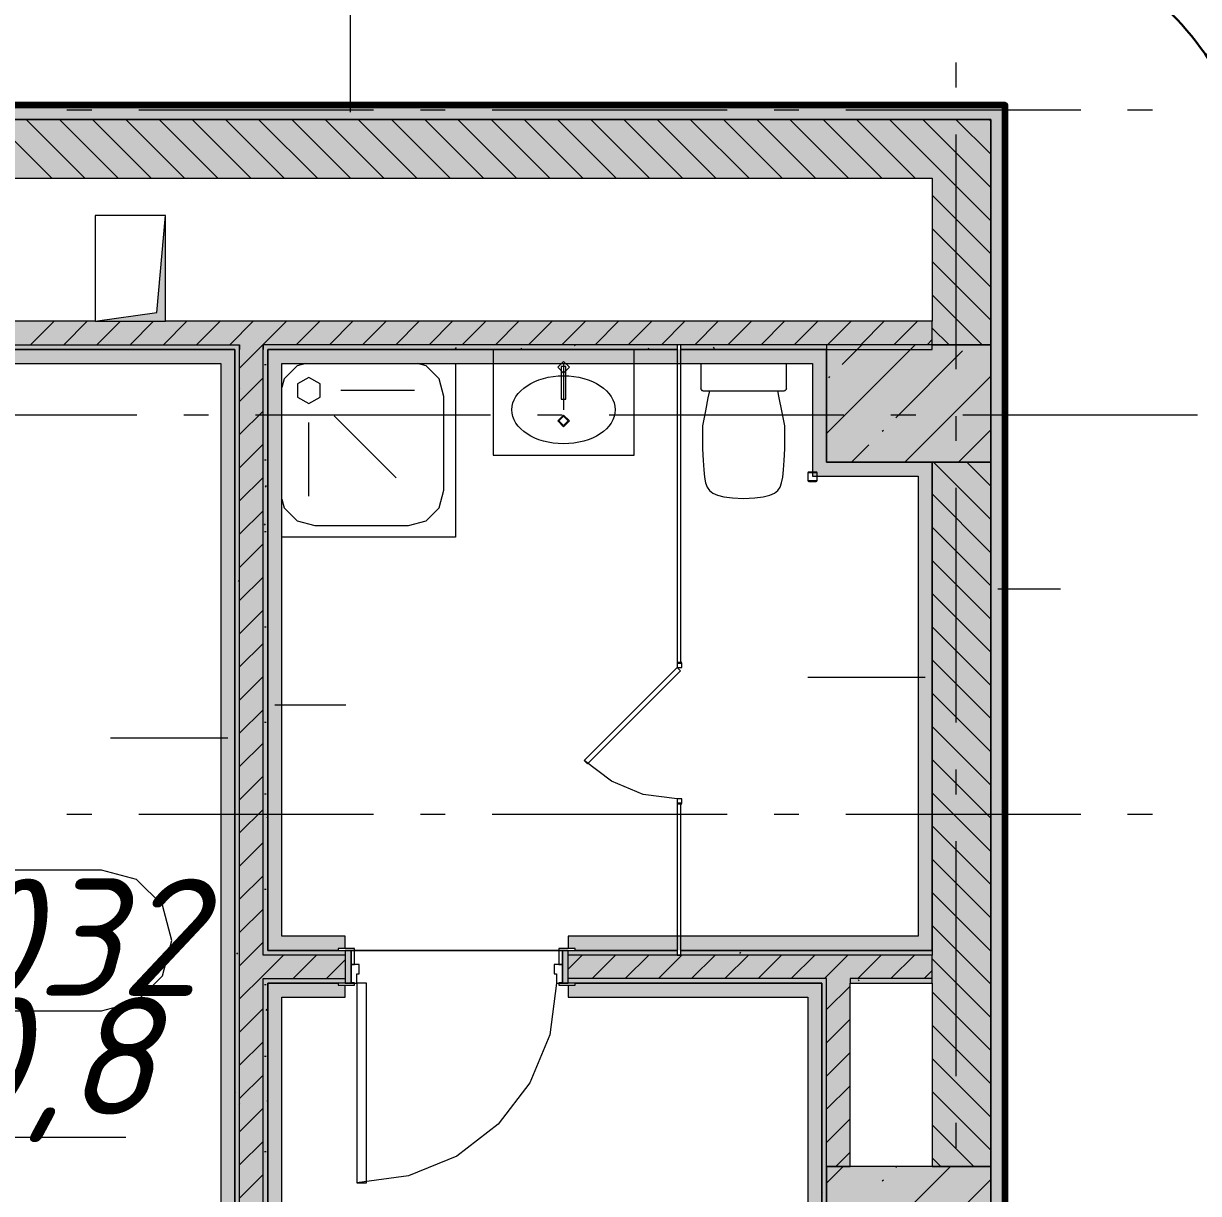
# Model space of a CAD drawing. Header units: millimetres. Extents: x -537608 to 253996, y -217170 to 186033.
# Drawn here: x -280781 to -275777, y 5383 to 10368 of the extents above; entities that cross this region are included whole.
import ezdxf

# ---------------------------------------------------------------- set-up
doc = ezdxf.new("R2010")
doc.units = ezdxf.units.MM
doc.layers.add('16) Лак 1.6м', color=160, linetype='Continuous', lineweight=90)
doc.layers.add('2) окраска коммуникации', color=152, linetype='Continuous', lineweight=30)
doc.layers.add('PDF _Геометрия', color=7, linetype='Continuous')
doc.layers.add('PDF _Текст', color=7, linetype='Continuous')
doc.layers.add('PDF _Сплошная заливка', color=7, linetype='Continuous', true_color=0xffffff)
doc.styles.add('PDF ISOCPEUR Italic', font='isocpeui.ttf')

msp = doc.modelspace()

# ---------------------------------------------------------------- hatches: boundary and pattern name
at = {"layer": '2) окраска коммуникации'}
h = msp.add_hatch(dxfattribs=at)
h.set_pattern_fill('ANSI31', color=5, scale=222)
h.set_pattern_definition([(45, (-305519.1, -20669.7), (-498.404, 498.404), [])])
edge = h.paths.add_edge_path()
edge.add_spline(control_points=[(-290778.1295, 11066.7373), (-290387.3432, 10570.6496), (-289743.0728, 11066.7373), (-288919.2533, 10560.095), (-288105.994, 11182.8428), (-286954.7585, 10760.6403), (-286007.4205, 10940.029), (-285042.7478, 10616.4758), (-284130.9316, 11012.6635), (-281975.2536, 10728.4524), (-280376.2745, 10966.1654), (-279268.5104, 11271.0495), (-278118.4513, 10949.6411), (-276985.3065, 10882.0339), (-275953.6379, 10645.4087), (-275395.5218, 9715.8097), (-275395.5218, 8271.0495), (-275157.9741, 7191.9904), (-275614.614, 6955.3652), (-274802.8089, 5738.4356), (-275817.5649, 5129.9708), (-275327.2936, 3468.321), (-275716.2842, 2758.4446), (-275293.4682, 2171.0495), (-273991.1979, 1727.4348), (-273974.2852, 2606.3284), (-273078.3544, 3011.9716), (-273078.3544, 4702.1524), (-273720.5962, 5040.1884), (-273078.3544, 5733.1622), (-273720.5962, 6578.2529), (-273078.3544, 7271.2267), (-273805.1597, 8271.0495), (-273078.3544, 9012.1129), (-274291.2526, 9488.1178), (-274291.2526, 9164.2291), (-275005.9538, 9367.0507), (-275005.9538, 9971.0495), (-275073.6046, 10786.8019), (-275073.6046, 11271.0495), (-274668.0133, 12503.4462), (-274837.1388, 13297.8308), (-275344.5167, 13652.7686), (-276004.109, 13838.6884), (-276985.0411, 13838.6884), (-277813.7588, 13821.7866), (-278642.4766, 14041.51), (-279014.5545, 14768.2882), (-278845.4274, 16002.1196), (-278185.8367, 17021.0495), (-276443.2448, 17292.7757), (-275935.8653, 18408.2946), (-275682.1763, 19337.8936), (-275310.1, 19659.0285), (-275479.2255, 20622.4311), (-274684.3331, 20656.2347), (-273872.5265, 20842.1545), (-273940.1773, 22126.6913), (-274481.0718, 22725.7503), (-273331.0143, 24399.0292), (-274379.5972, 25075.1012), (-273331.0143, 26038.5045), (-274075.1701, 26985.0053), (-273078.3544, 28523.0692), (-273078.3544, 28523.0692), (-273345.9962, 29714.5377), (-274039.4124, 30880.7626), (-275206.3826, 30238.4942), (-276187.3147, 30745.5482), (-277354.2849, 30153.9852), (-279011.7204, 30982.1734), (-280026.4779, 30677.941), (-281278.0101, 29934.2611), (-280499.3584, 28301.0495), (-281142.0364, 27038.3862), (-279890.5042, 25838.3584), (-281260.4253, 24180.0495), (-280059.6297, 22745.3283), (-281159.2859, 21829.0495), (-280076.8792, 20222.5318), (-281092.8162, 18916.6266), (-280737.6526, 18003.9293), (-280923.6908, 17429.2674), (-281752.4085, 17141.9368), (-283156.155, 17665.8933), (-283714.2711, 17125.035), (-284813.5921, 17750.4023), (-285185.6684, 17108.1332), (-286132.7751, 17801.1077), (-287328.3544, 16388.2505), (-285898.1717, 14701.7611), (-286388.6369, 13644.8407), (-285779.7843, 13214.0495), (-286591.5893, 12701.0495), (-286591.5893, 11811.5525), (-287690.9088, 11727.0435), (-288012.2486, 12132.6867), (-288722.5774, 11760.8471), (-289229.9569, 12453.8216), (-289940.2857, 11963.6687), (-290684.4415, 11777.7489), (-290778.1295, 11066.7373)], knot_values=[0, 0, 0, 0, 1, 2, 3, 4, 5, 6, 7, 8, 9, 10, 11, 12, 13, 14, 15, 16, 17, 18, 19, 20, 21, 22, 23, 24, 25, 26, 27, 28, 29, 30, 31, 32, 33, 34, 35, 36, 37, 38, 39, 40, 41, 42, 43, 44, 45, 46, 47, 48, 49, 50, 51, 52, 53, 54, 55, 56, 57, 58, 59, 60, 61, 62, 63, 64, 65, 66, 67, 68, 69, 70, 71, 72, 73, 74, 75, 76, 77, 78, 79, 80, 81, 82, 83, 84, 85, 86, 87, 88, 89, 90, 91, 92, 93, 94, 95, 96, 97, 98, 99, 99, 99, 99], degree=3, periodic=0)
edge = h.paths.add_edge_path(flags=16)
edge.add_arc((-282974.1314, 12518.0171), 1274.5672, 125, 235, ccw=False)
edge.add_arc((-283038.6718, 14513.9725), 1162.0444, 125, 235, ccw=False)
edge.add_arc((-282295.8664, 15202.9232), 1433.6455, 59.4317392, 169.4317391, ccw=False)
edge.add_arc((-282677.7619, 14748.5093), 2021.4887, -53.3391216, 56.6608783, ccw=False)
edge.add_arc((-282413.8331, 12555.5506), 1102.6336, -78.7902966, 31.2097033, ccw=False)
edge.add_arc((-282952.3368, 12001.1084), 919.0678, 215, 325, ccw=False)
edge = h.paths.add_edge_path(flags=16)
edge.add_arc((-277532.2831, 20735.819), 1174.7616, 125, 235, ccw=False)
edge.add_arc((-276960.5272, 23476.9879), 2171.5877, 125, 235, ccw=False)
edge.add_arc((-277291.7326, 26561.6986), 1594.1487, 125, 235, ccw=False)
edge.add_arc((-277094.17, 27873.7201), 1111.9458, 70.3179919, 180.3179918, ccw=False)
edge.add_arc((-276872.3717, 27774.8819), 1155.9508, -27.5911346, 82.4088653, ccw=False)
edge.add_arc((-276749.5729, 25951.7436), 1572.0517, -55, 55, ccw=False)
edge.add_arc((-276903.4785, 23156.4449), 1840.3779, -55, 55, ccw=False)
edge.add_arc((-276968.849, 21036.3715), 1277.4016, -81.3467367, 28.6532632, ccw=False)
edge.add_arc((-277491.3785, 20273.9631), 872.5123, 215, 325, ccw=False)
at = {"layer": 'PDF _Сплошная заливка', "true_color": 0xff7d7d, "transparency": 33554559}
for points in [[(-276661.3528, 9959.3454), (-276661.3528, 10019.3461), (-291161.3544, 10019.3461), (-291161.3544, 9959.3454), (-277007.4638, 9959.3454)], [(-276661.3528, 1049.3435), (-276601.352, 1049.3435), (-276601.352, 10019.3461), (-276661.3528, 10019.3461), (-276661.3528, 1299.3446)]]:
    msp.add_hatch(color=11, dxfattribs=at).paths.add_polyline_path(points)
at = {"layer": 'PDF _Сплошная заливка', "transparency": 33554559}
for points in [[(-276911.3516, 9709.3465), (-276661.3528, 9709.3465), (-276661.3528, 9959.3454), (-291161.3544, 9959.3454), (-291161.3544, 9709.3465), (-277007.4638, 9709.3465)], [(-276911.3516, 8999.3451), (-276911.3516, 9099.3456), (-282626.3541, 9099.3456), (-282626.3541, 8999.3451), (-277007.4638, 8999.3451)], [(-277361.3514, 8498.9985), (-276661.3528, 8498.9985), (-276661.3528, 8998.9985), (-277361.3514, 8998.9985), (-277361.3514, 8797.9513)], [(-277381.3524, 1049.3435), (-277361.3514, 1049.3435), (-277361.3514, 6279.3456), (-277381.3524, 6279.3456), (-277381.3524, 1678.1138)]]:
    msp.add_hatch(color=256, dxfattribs=at).paths.add_polyline_path(points)
h = msp.add_hatch(color=256, dxfattribs=at)
h.paths.add_polyline_path([(-277007.4638, 8979.3463), (-276911.3516, 8979.3463), (-276911.3516, 8999.3451), (-277981.3528, 8999.3451), (-277981.3528, 8979.3463), (-277361.3514, 8979.3463)], flags=0)
h.paths.add_polyline_path([(-277997.3514, 8979.3463), (-277997.3514, 8999.3451), (-279761.3531, 8999.3451), (-279761.3531, 8979.3463), (-278181.3515, 8979.3463)], flags=0)
h.paths.add_polyline_path([(-279881.3523, 8979.3463), (-279861.3535, 8979.3463), (-279861.3535, 8999.3451), (-282411.3536, 8998.9985), (-282411.3536, 8979.3463), (-281197.3543, 8979.3463)], flags=0)
at = {"layer": 'PDF _Сплошная заливка', "true_color": 0xbce362, "transparency": 33554559}
for points in [[(-279941.353, 8919.3457), (-279881.3523, 8919.3457), (-279881.3523, 8979.3463), (-282411.3536, 8979.3463), (-282411.3536, 8919.3457), (-281197.3543, 8919.3457)], [(-279741.3521, 6419.3458), (-279681.3515, 6419.3458), (-279681.3515, 8979.3463), (-279741.3521, 8979.3463), (-279741.3521, 7373.983)], [(-277421.3521, 8919.3457), (-277361.3514, 8919.3457), (-277361.3514, 8979.3463), (-279681.3515, 8979.3463), (-279681.3515, 8919.3457), (-277845.4411, 8919.3457)], [(-276971.3524, 8438.9979), (-276971.3524, 8498.9985), (-277421.3521, 8498.9985), (-277421.3521, 8438.9979), (-277007.4638, 8438.9979)], [(-276971.3524, 6419.3458), (-276911.3516, 6419.3458), (-276911.3516, 8498.9985), (-276971.3524, 8498.9985), (-276971.3524, 6479.3443)]]:
    msp.add_hatch(color=63, dxfattribs=at).paths.add_polyline_path(points)
at = {"layer": 'PDF _Сплошная заливка', "transparency": 33554559}
h = msp.add_hatch(color=256, dxfattribs=at)
h.paths.add_polyline_path([(-279881.3523, 1049.3435), (-279861.3535, 1049.3435), (-279861.3535, 5059.3438), (-279881.3523, 5059.3438), (-279881.3523, 1678.1138)], flags=0)
h.paths.add_polyline_path([(-279861.3535, 5159.3442), (-279861.3535, 8979.3463), (-279881.3523, 8979.3463), (-279881.3523, 5159.3442)], flags=0)
h = msp.add_hatch(color=256, dxfattribs=at)
h.paths.add_polyline_path([(-279761.3531, 1049.3435), (-279741.3521, 1049.3435), (-279741.3521, 6299.3444), (-279761.3531, 6299.3444), (-279761.3531, 1678.1138)], flags=0)
h.paths.add_polyline_path([(-279741.3521, 6399.3448), (-279741.3521, 8979.3463), (-279761.3531, 8979.3463), (-279761.3531, 6399.3448)], flags=0)
at = {"layer": 'PDF _Сплошная заливка', "true_color": 0xbce362, "transparency": 33554559}
h = msp.add_hatch(color=63, dxfattribs=at)
h.paths.add_polyline_path([(-276971.3524, 6419.3458), (-276971.3524, 6479.3443), (-278461.3518, 6479.3443), (-278461.3518, 6427.344), (-278431.3525, 6427.344), (-278431.3525, 6419.3458), (-277845.4411, 6419.3458)], flags=0)
h.paths.add_polyline_path([(-279521.3977, 6419.3458), (-279441.353, 6419.3458), (-279441.353, 6427.344), (-279411.3516, 6427.344), (-279411.3516, 6479.3443), (-279681.3515, 6479.3443), (-279681.3515, 6419.3458)], flags=0)
at = {"layer": 'PDF _Сплошная заливка', "transparency": 33554559}
h = msp.add_hatch(color=256, dxfattribs=at)
h.paths.add_polyline_path([(-276911.3516, 6399.3448), (-276911.3516, 6419.3458), (-277981.3528, 6419.3458), (-277981.3528, 6399.3448), (-277845.4411, 6399.3448)], flags=0)
h.paths.add_polyline_path([(-279741.3521, 6399.3448), (-279411.3516, 6399.3448), (-279411.3516, 6419.3458), (-279741.3521, 6419.3458)], flags=0)
h.paths.add_polyline_path([(-277997.3514, 6399.3448), (-277997.3514, 6419.3458), (-278461.3518, 6419.3458), (-278461.3518, 6399.3448), (-278431.3525, 6399.3448)], flags=0)
h = msp.add_hatch(color=256, dxfattribs=at)
h.paths.add_polyline_path([(-277261.351, 6299.3444), (-276911.3516, 6299.3444), (-276911.3516, 6399.3448), (-278461.3518, 6399.3448), (-278461.3518, 6299.3444), (-277361.3514, 6299.3444)], flags=0)
h.paths.add_polyline_path([(-279411.3516, 6299.3444), (-279411.3516, 6399.3448), (-279761.3531, 6399.3448), (-279761.3531, 6299.3444), (-279521.3977, 6299.3444)], flags=0)
h = msp.add_hatch(color=256, dxfattribs=at)
h.paths.add_polyline_path([(-276911.3516, 6279.3456), (-276911.3516, 6299.3444), (-277261.351, 6299.3444), (-277261.351, 6279.3456)], flags=0)
h.paths.add_polyline_path([(-279741.3521, 6279.3456), (-279411.3516, 6279.3456), (-279411.3516, 6299.3444), (-279741.3521, 6299.3444)], flags=0)
h.paths.add_polyline_path([(-277381.3524, 6279.3456), (-277361.3514, 6279.3456), (-277361.3514, 6299.3444), (-278461.3518, 6299.3444), (-278461.3518, 6279.3456), (-277845.4411, 6279.3456)], flags=0)
at = {"layer": 'PDF _Сплошная заливка', "true_color": 0xff7d7d, "transparency": 33554559}
h = msp.add_hatch(color=11, dxfattribs=at)
h.paths.add_polyline_path([(-277381.3524, 6219.3449), (-277381.3524, 6279.3456), (-278431.3525, 6277.5802), (-278431.3525, 6271.3452), (-278461.3518, 6271.3452), (-278461.3518, 6219.3449), (-277441.3509, 6219.3449)], flags=0)
h.paths.add_polyline_path([(-279411.3516, 6219.3449), (-279411.3516, 6271.3452), (-279441.353, 6272.6779), (-279441.353, 6279.3456), (-279741.3521, 6279.3456), (-279741.3521, 6219.3449), (-279441.353, 6219.3449)], flags=0)

# ---------------------------------------------------------------- linework, layer by layer
at = {"layer": '16) Лак 1.6м'}
msp.add_lwpolyline([(-276601.352, 1049.3435), (-276601.352, 10019.3461), (-291161.3544, 10019.3461)], dxfattribs=at)
at = {"layer": '2) окраска коммуникации'}
msp.add_open_spline([(-290778.1295, 11066.7373), (-290387.3432, 10570.6496), (-289743.0728, 11066.7373), (-288919.2533, 10560.095), (-288105.994, 11182.8428), (-286954.7585, 10760.6403), (-286007.4205, 10940.029), (-285042.7478, 10616.4758), (-284130.9316, 11012.6635), (-281975.2536, 10728.4524), (-280376.2745, 10966.1654), (-279268.5104, 11271.0495), (-278118.4513, 10949.6411), (-276985.3065, 10882.0339), (-275953.6379, 10645.4087), (-275395.5218, 9715.8097), (-275395.5218, 8271.0495), (-275157.9741, 7191.9904), (-275614.614, 6955.3652), (-274802.8089, 5738.4356), (-275817.5649, 5129.9708), (-275327.2936, 3468.321), (-275716.2842, 2758.4446), (-275293.4682, 2171.0495), (-273991.1979, 1727.4348), (-273974.2852, 2606.3284), (-273078.3544, 3011.9716), (-273078.3544, 4702.1524), (-273720.5962, 5040.1884), (-273078.3544, 5733.1622), (-273720.5962, 6578.2529), (-273078.3544, 7271.2267), (-273805.1597, 8271.0495), (-273078.3544, 9012.1129), (-274291.2526, 9488.1178), (-274291.2526, 9164.2291), (-275005.9538, 9367.0507), (-275005.9538, 9971.0495), (-275073.6046, 10786.8019), (-275073.6046, 11271.0495), (-274668.0133, 12503.4462), (-274837.1388, 13297.8308), (-275344.5167, 13652.7686), (-276004.109, 13838.6884), (-276985.0411, 13838.6884), (-277813.7588, 13821.7866), (-278642.4766, 14041.51), (-279014.5545, 14768.2882), (-278845.4274, 16002.1196), (-278185.8367, 17021.0495), (-276443.2448, 17292.7757), (-275935.8653, 18408.2946), (-275682.1763, 19337.8936), (-275310.1, 19659.0285), (-275479.2255, 20622.4311), (-274684.3331, 20656.2347), (-273872.5265, 20842.1545), (-273940.1773, 22126.6913), (-274481.0718, 22725.7503), (-273331.0143, 24399.0292), (-274379.5972, 25075.1012), (-273331.0143, 26038.5045), (-274075.1701, 26985.0053), (-273078.3544, 28523.0692), (-273078.3544, 28523.0692), (-273345.9962, 29714.5377), (-274039.4124, 30880.7626), (-275206.3826, 30238.4942), (-276187.3147, 30745.5482), (-277354.2849, 30153.9852), (-279011.7204, 30982.1734), (-280026.4779, 30677.941), (-281278.0101, 29934.2611), (-280499.3584, 28301.0495), (-281142.0364, 27038.3862), (-279890.5042, 25838.3584), (-281260.4253, 24180.0495), (-280059.6297, 22745.3283), (-281159.2859, 21829.0495), (-280076.8792, 20222.5318), (-281092.8162, 18916.6266), (-280737.6526, 18003.9293), (-280923.6908, 17429.2674), (-281752.4085, 17141.9368), (-283156.155, 17665.8933), (-283714.2711, 17125.035), (-284813.5921, 17750.4023), (-285185.6684, 17108.1332), (-286132.7751, 17801.1077), (-287328.3544, 16388.2505), (-285898.1717, 14701.7611), (-286388.6369, 13644.8407), (-285779.7843, 13214.0495), (-286591.5893, 12701.0495), (-286591.5893, 11811.5525), (-287690.9088, 11727.0435), (-288012.2486, 12132.6867), (-288722.5774, 11760.8471), (-289229.9569, 12453.8216), (-289940.2857, 11963.6687), (-290684.4415, 11777.7489), (-290778.1295, 11066.7373)], degree=3, dxfattribs=at)
at = {"layer": 'PDF _Геометрия', "lineweight": 9}
for p, q in [((-279388.879, 9989.3447), (-279388.879, 10789.3459)), ((-276661.3528, 10019.3461), (-291161.3544, 10019.3461)), ((-276601.352, 10019.3461), (-276661.3528, 10019.3461)), ((-276601.352, 1049.3435), (-276601.352, 10019.3461)), ((-276661.3528, 9959.3454), (-291161.3544, 9959.3454)), ((-291161.3544, 9959.3454), (-276661.3528, 9959.3454)), ((-280661.443, 9709.3465), (-280911.442, 9959.3454)), ((-280520.0219, 9709.3465), (-280770.0209, 9959.3454)), ((-280378.5986, 9709.3465), (-280628.5998, 9959.3454)), ((-280237.1775, 9709.3465), (-280487.1786, 9959.3454)), ((-280095.7564, 9709.3465), (-280345.7575, 9959.3454)), ((-279954.3353, 9709.3465), (-280204.3364, 9959.3454)), ((-279812.9142, 9709.3465), (-280062.9131, 9959.3454)), ((-279671.4931, 9709.3465), (-279921.492, 9959.3454)), ((-279530.0719, 9709.3465), (-279780.0709, 9959.3454)), ((-279388.6508, 9709.3465), (-279638.6498, 9959.3454)), ((-279247.2276, 9709.3465), (-279497.2286, 9959.3454)), ((-279105.8064, 9709.3465), (-279355.8075, 9959.3454)), ((-278964.3853, 9709.3465), (-279214.3864, 9959.3454)), ((-278822.9642, 9709.3465), (-279072.9653, 9959.3454)), ((-278681.5431, 9709.3465), (-278931.542, 9959.3454)), ((-278540.122, 9709.3465), (-278790.1209, 9959.3454)), ((-278398.7009, 9709.3465), (-278648.6997, 9959.3454)), ((-278257.2798, 9709.3465), (-278507.2786, 9959.3454)), ((-278115.8565, 9709.3465), (-278365.8575, 9959.3454)), ((-277974.4354, 9709.3465), (-278224.4364, 9959.3454)), ((-277833.0143, 9709.3465), (-278083.0153, 9959.3454)), ((-277691.5931, 9709.3465), (-277941.5942, 9959.3454)), ((-277550.172, 9709.3465), (-277800.1709, 9959.3454)), ((-277408.7509, 9709.3465), (-277658.7498, 9959.3454)), ((-277267.3298, 9709.3465), (-277517.3287, 9959.3454)), ((-277125.9087, 9709.3465), (-277375.9075, 9959.3454)), ((-276984.4854, 9709.3465), (-277234.4864, 9959.3454)), ((-276843.0643, 9709.3465), (-277093.0653, 9959.3454)), ((-276701.6432, 9709.3465), (-276951.6442, 9959.3454)), ((-276661.3528, 9810.4751), (-276810.2231, 9959.3454)), ((-276661.3528, 9951.8962), (-276668.7998, 9959.3454)), ((-276661.3528, 9709.3465), (-276661.3528, 9959.3454)), ((-276661.3528, 9959.3454), (-276661.3528, 9709.3465)), ((-283191.354, 9709.3465), (-276911.3516, 9709.3465)), ((-276911.3516, 9709.3465), (-276911.3516, 9099.3456)), ((-276661.3528, 9527.6328), (-276843.0643, 9709.3465)), ((-276661.3528, 9669.0539), (-276701.6432, 9709.3465)), ((-276661.3528, 8998.9985), (-276661.3528, 9709.3465)), ((-276661.3528, 9709.3465), (-276661.3528, 8998.9985)), ((-276661.3528, 9386.2117), (-276911.3516, 9636.2106)), ((-276661.3528, 9244.7906), (-276911.3516, 9494.7895)), ((-276661.3528, 9103.3673), (-276911.3516, 9353.3684)), ((-276698.403, 8998.9985), (-276911.3516, 9211.9472)), ((-280476.3212, 9099.3456), (-282626.3541, 9099.3456)), ((-280751.4214, 8999.3451), (-280651.4211, 9099.3456)), ((-280610.0003, 8999.3451), (-280509.9999, 9099.3456)), ((-280468.5792, 8999.3451), (-280368.5788, 9099.3456)), ((-280327.1581, 8999.3451), (-280227.1577, 9099.3456)), ((-280185.737, 8999.3451), (-280085.7366, 9099.3456)), ((-276911.3516, 9099.3456), (-280176.3221, 9099.3456)), ((-280044.3159, 8999.3451), (-279944.3154, 9099.3456)), ((-279902.8926, 8999.3451), (-279802.8943, 9099.3456)), ((-279761.4715, 8999.3451), (-279661.471, 9099.3456)), ((-279620.0504, 8999.3451), (-279520.0499, 9099.3456)), ((-279478.6292, 8999.3451), (-279378.6288, 9099.3456)), ((-279337.2081, 8999.3451), (-279237.2077, 9099.3456)), ((-279195.787, 8999.3451), (-279095.7866, 9099.3456)), ((-279054.3659, 8999.3451), (-278954.3654, 9099.3456)), ((-278912.9448, 8999.3451), (-278812.9443, 9099.3456)), ((-278771.5215, 8999.3451), (-278671.5232, 9099.3456)), ((-278630.1004, 8999.3451), (-278530.1, 9099.3456)), ((-278488.6793, 8999.3451), (-278388.6788, 9099.3456)), ((-278347.2582, 8999.3451), (-278247.2577, 9099.3456)), ((-278205.8371, 8999.3451), (-278105.8366, 9099.3456)), ((-278064.4159, 8999.3451), (-277964.4155, 9099.3456)), ((-277922.9948, 8999.3451), (-277822.9944, 9099.3456)), ((-277781.5737, 8999.3451), (-277681.5733, 9099.3456)), ((-277640.1504, 8999.3451), (-277540.1521, 9099.3456)), ((-277498.7293, 8999.3451), (-277398.7289, 9099.3456)), ((-277357.3082, 8999.3451), (-277257.3078, 9099.3456)), ((-277215.8871, 8999.3451), (-277115.8866, 9099.3456)), ((-277074.466, 8999.3451), (-276974.4655, 9099.3456)), ((-276911.3516, 8999.3451), (-276911.3516, 9099.3456)), ((-276839.8241, 8998.9985), (-276911.3516, 9070.5261)), ((-276933.0449, 8999.3451), (-276911.3516, 9021.0383)), ((-282626.3541, 8999.3451), (-279861.3535, 8999.3451)), ((-279881.3523, 8979.3463), (-282411.3536, 8979.3463)), ((-282411.3536, 8979.3463), (-279881.3523, 8979.3463)), ((-279881.3523, 8919.3457), (-279881.3523, 8979.3463)), ((-279881.3523, 8979.3463), (-279881.3523, 8919.3457)), ((-279861.3535, 8899.4653), (-279761.4715, 8999.3451)), ((-279861.3535, 8979.3463), (-279861.3535, 8999.3451)), ((-279861.3535, 8999.3451), (-279861.3535, 8979.3463)), ((-279861.3535, 5159.3442), (-279861.3535, 8979.3463)), ((-279761.3531, 8979.3463), (-279761.3531, 8999.3451)), ((-277997.3514, 8999.3451), (-279761.3531, 8999.3451)), ((-279761.3531, 8999.3451), (-279761.3531, 8979.3463)), ((-279761.3531, 6399.3448), (-279761.3531, 8979.3463)), ((-279681.3515, 8979.3463), (-279741.3521, 8979.3463)), ((-279741.3521, 8979.3463), (-279741.3521, 6419.3458)), ((-279741.3521, 6419.3458), (-279741.3521, 8979.3463)), ((-279741.3521, 8979.3463), (-279681.3515, 8979.3463)), ((-279681.3515, 8979.3463), (-278781.3519, 8979.3463)), ((-278781.3519, 8979.3463), (-279681.3515, 8979.3463)), ((-278781.3519, 8979.3463), (-278181.3515, 8979.3463)), ((-278181.3515, 8979.3463), (-278781.3519, 8979.3463)), ((-277997.3514, 8979.3463), (-278181.3515, 8979.3463)), ((-278181.3515, 8979.3463), (-277997.3514, 8979.3463)), ((-277981.3528, 8999.3451), (-277997.3514, 8999.3451)), ((-277981.3528, 8999.3451), (-277997.3514, 8999.3451)), ((-277997.3514, 8999.3451), (-277997.3514, 8979.3463)), ((-277997.3514, 8979.3463), (-277997.3514, 7644.3445)), ((-276911.3516, 8999.3451), (-277981.3528, 8999.3451)), ((-277981.3528, 8979.3463), (-277981.3528, 8999.3451)), ((-277981.3528, 7644.3445), (-277981.3528, 8979.3463)), ((-277981.3528, 8979.3463), (-277361.3514, 8979.3463)), ((-277361.3514, 8979.3463), (-277981.3528, 8979.3463)), ((-277361.3514, 8621.2713), (-276983.6242, 8998.9985)), ((-276911.3516, 8998.9985), (-277361.3514, 8998.9985)), ((-277361.3514, 8998.9985), (-277361.3514, 8498.9985)), ((-277361.3514, 8979.3463), (-276911.3516, 8979.3463)), ((-277361.3514, 8919.3457), (-277361.3514, 8979.3463)), ((-277295.0814, 8915.6383), (-277211.7233, 8998.9985)), ((-277066.9844, 8687.5392), (-276781.8601, 8972.6636)), ((-276911.3516, 8998.9985), (-276911.3516, 8999.3451)), ((-276911.3516, 8979.3463), (-276911.3516, 8998.9985)), ((-276911.3516, 8998.9985), (-276661.3528, 8998.9985)), ((-276661.3528, 8998.9985), (-276911.3516, 8998.9985)), ((-276661.3528, 8998.9985), (-276661.3528, 8498.9985)), ((-276661.3528, 8498.9985), (-276661.3528, 8998.9985)), ((-282351.353, 8919.3457), (-279941.353, 8919.3457)), ((-279941.353, 8919.3457), (-279941.353, 5239.3437)), ((-279881.3523, 5179.3452), (-279881.3523, 8919.3457)), ((-279881.3523, 8919.3457), (-279881.3523, 5179.3452)), ((-279681.3515, 6479.3443), (-279681.3515, 8919.3457)), ((-279681.3515, 8919.3457), (-278781.3519, 8919.3457)), ((-278781.3519, 8919.3457), (-278181.3515, 8919.3457)), ((-278181.3515, 8919.3457), (-277421.3521, 8919.3457)), ((-277421.3521, 8919.3457), (-277421.3521, 8498.9985)), ((-277361.3514, 8498.9985), (-277361.3514, 8919.3457)), ((-279861.3535, 8758.0441), (-279761.3531, 8858.0446)), ((-277352.1067, 8858.6151), (-277347.3659, 8863.3559)), ((-277027.4282, 8498.9985), (-276661.3528, 8865.074)), ((-279861.3535, 8616.623), (-279761.3531, 8716.6213)), ((-277124.0076, 8630.516), (-277119.2668, 8635.2569)), ((-276799.3292, 8498.9985), (-276661.3528, 8636.9749)), ((-279861.3535, 8475.2019), (-279761.3531, 8575.2002)), ((-277255.5251, 8498.9985), (-277181.0329, 8573.4908)), ((-277437.3529, 8456.8846), (-277440.1797, 8455.7113)), ((-277405.3514, 8456.8846), (-277437.3529, 8456.8846)), ((-277421.3521, 8498.9985), (-277421.3521, 8438.9979)), ((-277402.5245, 8455.7113), (-277405.3514, 8456.8846)), ((-276971.3524, 8498.9985), (-277361.3514, 8498.9985)), ((-277361.3514, 8498.9985), (-276911.3516, 8498.9985)), ((-276911.3516, 8498.9985), (-276971.3524, 8498.9985)), ((-276661.3528, 8498.9985), (-276911.3516, 8498.9985)), ((-276911.3516, 8498.9985), (-276911.3516, 6419.3458)), ((-276911.3516, 6419.3458), (-276911.3516, 8498.9985)), ((-276911.3516, 8498.9985), (-276661.3528, 8498.9985)), ((-276661.3528, 8254.8406), (-276905.5107, 8498.9985)), ((-276661.3528, 8396.2617), (-276764.0875, 8498.9985)), ((-276661.3528, 5498.9965), (-276661.3528, 8498.9985)), ((-276661.3528, 8498.9985), (-276661.3528, 5498.9965)), ((-279861.3535, 8333.7787), (-279761.3531, 8433.7791)), ((-277440.1797, 8455.7113), (-277441.3509, 8452.8844)), ((-277441.3509, 8452.8844), (-277441.3509, 8420.8829)), ((-277441.3509, 8420.8829), (-277440.1797, 8418.0561)), ((-277440.1797, 8418.0561), (-277437.3529, 8416.8827)), ((-277439.353, 8452.8844), (-277438.7652, 8454.2989)), ((-277439.353, 8420.8829), (-277439.353, 8452.8844)), ((-277438.7652, 8419.4705), (-277439.353, 8420.8829)), ((-277438.7652, 8454.2989), (-277437.3529, 8454.8845)), ((-277437.3529, 8418.8828), (-277438.7652, 8419.4705)), ((-277437.3529, 8454.8845), (-277405.3514, 8454.8845)), ((-277405.3514, 8418.8828), (-277437.3529, 8418.8828)), ((-277437.3529, 8416.8827), (-277405.3514, 8416.8827)), ((-277421.3521, 8438.9979), (-276971.3524, 8438.9979)), ((-277405.3514, 8454.8845), (-277403.9369, 8454.2989)), ((-277403.9369, 8419.4705), (-277405.3514, 8418.8828)), ((-277405.3514, 8416.8827), (-277402.5245, 8418.0561)), ((-277403.9369, 8454.2989), (-277403.3513, 8452.8844)), ((-277403.3513, 8420.8829), (-277403.9369, 8419.4705)), ((-277403.3513, 8452.8844), (-277403.3513, 8420.8829)), ((-277401.3512, 8452.8844), (-277402.5245, 8455.7113)), ((-277402.5245, 8418.0561), (-277401.3512, 8420.8829)), ((-277401.3512, 8420.8829), (-277401.3512, 8452.8844)), ((-276971.3524, 8438.9979), (-276971.3524, 6479.3443)), ((-276661.3528, 8113.4194), (-276911.3516, 8363.4184)), ((-279861.3535, 8192.3575), (-279761.3531, 8292.358)), ((-276661.3528, 7971.9962), (-276911.3516, 8221.9973)), ((-279861.3535, 8050.9364), (-279761.3531, 8150.9369)), ((-276661.3528, 7830.5751), (-276911.3516, 8080.5762)), ((-279861.3535, 7909.5153), (-279761.3531, 8009.5158)), ((-276631.3513, 7959.2959), (-276365.201, 7959.2959)), ((-276661.3528, 7689.1539), (-276911.3516, 7939.1551)), ((-279861.3535, 7768.0942), (-279761.3531, 7868.0946)), ((-276661.3528, 7547.7328), (-276911.3516, 7797.7339)), ((-279861.3535, 7626.6731), (-279761.3531, 7726.6735)), ((-276661.3528, 7406.3117), (-276911.3516, 7656.3107)), ((-277997.3514, 7624.3457), (-278393.3314, 7228.3657)), ((-278379.1908, 7214.223), (-277983.2108, 7610.203)), ((-277997.3514, 7644.3445), (-277997.3514, 7624.3457)), ((-277997.3514, 7624.3457), (-277977.3526, 7624.3457)), ((-277983.2108, 7610.203), (-277997.3514, 7624.3457)), ((-277977.3526, 7624.3457), (-277977.3526, 7644.3445)), ((-279861.3535, 7485.252), (-279761.3531, 7585.2503)), ((-276941.3509, 7581.4976), (-277441.3509, 7581.4976)), ((-276661.3528, 7264.8906), (-276911.3516, 7514.8896)), ((-279711.3529, 7464.7106), (-279409.1943, 7464.7106)), ((-279861.3535, 7343.8308), (-279761.3531, 7443.8291)), ((-276661.3528, 7123.4695), (-276911.3516, 7373.4684)), ((-279911.3515, 7323.6813), (-280411.3515, 7323.6813)), ((-279861.3535, 7202.4076), (-279761.3531, 7302.408)), ((-278393.3314, 7228.3657), (-278379.1908, 7214.223)), ((-278277.3517, 7139.3712), (-278393.3314, 7228.3657)), ((-276661.3528, 6982.0484), (-276911.3516, 7232.0473)), ((-279861.3535, 7060.9865), (-279761.3531, 7160.9869)), ((-278142.2905, 7083.4267), (-278277.3517, 7139.3712)), ((-277997.3514, 7064.3451), (-278142.2905, 7083.4267)), ((-277977.3526, 7064.3451), (-277997.3514, 7064.3451)), ((-277997.3514, 7064.3451), (-277997.3514, 7044.3441)), ((-277977.3526, 7044.3441), (-277977.3526, 7064.3451)), ((-276661.3528, 6840.6251), (-276911.3516, 7090.6262)), ((-279861.3535, 6919.5653), (-279761.3531, 7019.5658)), ((-277997.3514, 7044.3441), (-277997.3514, 6419.3458)), ((-277981.3528, 6419.3458), (-277981.3528, 7044.3441)), ((-276661.3528, 6699.204), (-276911.3516, 6949.2051)), ((-279861.3535, 6778.1442), (-279761.3531, 6878.1447)), ((-276661.3528, 6557.7829), (-276911.3516, 6807.784)), ((-279861.3535, 6636.7231), (-279761.3531, 6736.7236)), ((-276661.3528, 6416.3617), (-276911.3516, 6666.3628)), ((-279861.3535, 6495.302), (-279761.3531, 6595.3024)), ((-276661.3528, 6274.9406), (-276911.3516, 6524.9396)), ((-279411.3516, 6479.3443), (-279681.3515, 6479.3443)), ((-279411.3516, 6427.344), (-279411.3516, 6479.3443)), ((-276971.3524, 6479.3443), (-278461.3518, 6479.3443)), ((-278461.3518, 6479.3443), (-278461.3518, 6427.344)), ((-279861.3535, 6353.8809), (-279761.3531, 6453.8792)), ((-279741.3521, 6419.3458), (-279681.3515, 6419.3458)), ((-279681.3515, 6419.3458), (-279741.3521, 6419.3458)), ((-279441.353, 6419.3458), (-279681.3515, 6419.3458)), ((-279681.3515, 6419.3458), (-279441.353, 6419.3458)), ((-279371.3519, 6427.344), (-279441.353, 6427.344)), ((-279441.353, 6427.344), (-279441.353, 6419.3458)), ((-279441.353, 6419.3458), (-279371.3519, 6419.3458)), ((-279386.3515, 6419.3458), (-279411.3516, 6419.3458)), ((-279411.3516, 6419.3458), (-279411.3516, 6279.3456)), ((-279386.3515, 6279.3456), (-279386.3515, 6419.3458)), ((-279371.3519, 6419.3458), (-279386.3515, 6419.3458)), ((-279386.3515, 6419.3458), (-279386.3515, 6359.345)), ((-279371.3519, 6419.3458), (-279371.3519, 6427.344)), ((-279371.3519, 6359.345), (-279371.3519, 6419.3458)), ((-278501.3516, 6427.344), (-278501.3516, 6419.3458)), ((-278431.3525, 6427.344), (-278501.3516, 6427.344)), ((-278501.3516, 6419.3458), (-278501.3516, 6359.345)), ((-278486.3519, 6419.3458), (-278501.3516, 6419.3458)), ((-278501.3516, 6419.3458), (-278431.3525, 6419.3458)), ((-278486.3519, 6419.3458), (-278486.3519, 6279.3456)), ((-278461.3518, 6419.3458), (-278486.3519, 6419.3458)), ((-278486.3519, 6359.345), (-278486.3519, 6419.3458)), ((-278461.3518, 6279.3456), (-278461.3518, 6419.3458)), ((-278431.3525, 6419.3458), (-278431.3525, 6427.344)), ((-277997.3514, 6419.3458), (-278431.3525, 6419.3458)), ((-278431.3525, 6419.3458), (-277997.3514, 6419.3458)), ((-277997.3514, 6419.3458), (-277997.3514, 6399.3448)), ((-276971.3524, 6419.3458), (-277981.3528, 6419.3458)), ((-277981.3528, 6399.3448), (-277981.3528, 6419.3458)), ((-277981.3528, 6419.3458), (-276971.3524, 6419.3458)), ((-276911.3516, 6419.3458), (-276971.3524, 6419.3458)), ((-276971.3524, 6419.3458), (-276911.3516, 6419.3458)), ((-276911.3516, 6419.3458), (-276911.3516, 6399.3448)), ((-279761.3531, 6312.458), (-279674.4663, 6399.3448)), ((-279741.3521, 6399.3448), (-279761.3531, 6399.3448)), ((-279411.3516, 6399.3448), (-279741.3521, 6399.3448)), ((-279633.0456, 6299.3444), (-279533.0452, 6399.3448)), ((-279491.6245, 6299.3444), (-279411.3516, 6379.6151)), ((-279351.3531, 6359.345), (-279386.3515, 6359.345)), ((-279386.3515, 6359.345), (-279386.3515, 6279.3456)), ((-279386.3515, 6359.345), (-279371.3519, 6359.345)), ((-279351.3531, 6319.3453), (-279351.3531, 6359.345)), ((-278486.3519, 6359.345), (-278521.3525, 6359.345)), ((-278521.3525, 6359.345), (-278521.3525, 6319.3453)), ((-278501.3516, 6359.345), (-278486.3519, 6359.345)), ((-278486.3519, 6279.3456), (-278486.3519, 6359.345)), ((-278461.3518, 6339.6671), (-278401.6741, 6399.3448)), ((-277997.3514, 6399.3448), (-278461.3518, 6399.3448)), ((-278360.2534, 6299.3444), (-278260.2529, 6399.3448)), ((-278218.8301, 6299.3444), (-278118.8318, 6399.3448)), ((-278077.409, 6299.3444), (-277977.4107, 6399.3448)), ((-277997.3514, 6399.3448), (-277981.3528, 6399.3448)), ((-277981.3528, 6399.3448), (-277997.3514, 6399.3448)), ((-276911.3516, 6399.3448), (-277981.3528, 6399.3448)), ((-277935.9879, 6299.3444), (-277835.9874, 6399.3448)), ((-277794.5668, 6299.3444), (-277694.5663, 6399.3448)), ((-277653.1456, 6299.3444), (-277553.1452, 6399.3448)), ((-277511.7245, 6299.3444), (-277411.7241, 6399.3448)), ((-277370.3034, 6299.3444), (-277270.303, 6399.3448)), ((-277228.8823, 6299.3444), (-277128.8819, 6399.3448)), ((-277087.459, 6299.3444), (-276987.4607, 6399.3448)), ((-276911.3516, 6299.3444), (-276911.3516, 6399.3448)), ((-276661.3528, 6133.5195), (-276911.3516, 6383.5184)), ((-279861.3535, 6212.4598), (-279761.3531, 6312.458)), ((-279361.3513, 6279.3456), (-279361.3513, 6319.3453)), ((-279361.3513, 6319.3453), (-279351.3531, 6319.3453)), ((-278521.3525, 6319.3453), (-278511.352, 6319.3453)), ((-278511.352, 6319.3453), (-278511.352, 6279.3456)), ((-276946.0379, 6299.3444), (-276911.3516, 6334.0306)), ((-279761.3531, 1049.3435), (-279761.3531, 6299.3444)), ((-279761.3531, 6299.3444), (-279741.3521, 6299.3444)), ((-279741.3521, 6299.3444), (-279411.3516, 6299.3444)), ((-279741.3521, 6219.3449), (-279741.3521, 6279.3456)), ((-279741.3521, 6279.3456), (-279441.353, 6279.3456)), ((-279441.353, 6279.3456), (-279741.3521, 6279.3456)), ((-279741.3521, 6279.3456), (-279741.3521, 1049.3435)), ((-279371.3519, 6279.3456), (-279441.353, 6279.3456)), ((-279441.353, 6279.3456), (-279441.353, 6271.3452)), ((-279441.353, 6271.3452), (-279371.3519, 6271.3452)), ((-279411.3516, 6279.3456), (-279386.3515, 6279.3456)), ((-279411.3516, 6219.3449), (-279411.3516, 6271.3452)), ((-279371.3519, 6280.3445), (-279386.3515, 6280.3445)), ((-279386.3515, 6280.3445), (-279386.3515, 6279.3456)), ((-279386.3515, 6279.3456), (-279361.3513, 6279.3456)), ((-279386.3515, 6279.3456), (-279371.3519, 6279.3456)), ((-279371.3519, 6279.3456), (-279371.3519, 6280.3445)), ((-279371.3519, 6271.3452), (-279371.3519, 6279.3456)), ((-279321.3516, 6279.3456), (-279361.3513, 6279.3456)), ((-279361.3513, 6279.3456), (-279361.3513, 5429.3441)), ((-279321.3516, 5429.3441), (-279321.3516, 6279.3456)), ((-278511.352, 6279.3456), (-278540.3157, 6059.3481)), ((-278511.352, 6279.3456), (-278486.3519, 6279.3456)), ((-278501.3516, 6280.3445), (-278501.3516, 6279.3456)), ((-278486.3519, 6280.3445), (-278501.3516, 6280.3445)), ((-278501.3516, 6279.3456), (-278486.3519, 6279.3456)), ((-278501.3516, 6279.3456), (-278501.3516, 6271.3452)), ((-278431.3525, 6279.3456), (-278501.3516, 6279.3456)), ((-278501.3516, 6271.3452), (-278431.3525, 6271.3452)), ((-278486.3519, 6279.3456), (-278486.3519, 6280.3445)), ((-278486.3519, 6279.3456), (-278461.3518, 6279.3456)), ((-277361.3514, 6299.3444), (-278461.3518, 6299.3444)), ((-278461.3518, 6271.3452), (-278461.3518, 6219.3449)), ((-277381.3524, 6279.3456), (-278431.3525, 6279.3456)), ((-278431.3525, 6279.3456), (-277381.3524, 6279.3456)), ((-278431.3525, 6271.3452), (-278431.3525, 6279.3456)), ((-277381.3524, 6219.3449), (-277381.3524, 6279.3456)), ((-277381.3524, 6279.3456), (-277381.3524, 6219.3449)), ((-277361.3514, 6279.3456), (-277361.3514, 6299.3444)), ((-277361.3514, 5498.9965), (-277361.3514, 6279.3456)), ((-277361.3514, 6166.8752), (-277261.351, 6266.8735)), ((-276911.3516, 6299.3444), (-277261.351, 6299.3444)), ((-277261.351, 6299.3444), (-277261.351, 6279.3456)), ((-277261.351, 5498.9965), (-277261.351, 6279.3456)), ((-277261.351, 6279.3456), (-276911.3516, 6279.3456)), ((-276911.3516, 6279.3456), (-276911.3516, 6299.3444)), ((-276911.3516, 6279.3456), (-276911.3516, 5498.9965)), ((-279741.3521, 1109.3442), (-279741.3521, 6219.3449)), ((-279681.3515, 1109.3442), (-279681.3515, 6219.3449)), ((-279681.3515, 6219.3449), (-279411.3516, 6219.3449)), ((-278461.3518, 6219.3449), (-277441.3509, 6219.3449)), ((-277441.3509, 6219.3449), (-277441.3509, 1109.3442)), ((-277381.3524, 1049.3435), (-277381.3524, 6219.3449)), ((-277381.3524, 6219.3449), (-277381.3524, 1049.3435)), ((-276661.3528, 5992.0984), (-276911.3516, 6242.0973)), ((-279861.3535, 6071.0365), (-279761.3531, 6171.0369)), ((-277361.3514, 6025.4519), (-277261.351, 6125.4524)), ((-278540.3157, 6059.3481), (-278625.2304, 5854.3437)), ((-276661.3528, 5850.6773), (-276911.3516, 6100.6762)), ((-279861.3535, 5929.6154), (-279761.3531, 6029.6158)), ((-277361.3514, 5884.0308), (-277261.351, 5984.0313)), ((-276661.3528, 5709.254), (-276911.3516, 5959.2551)), ((-279861.3535, 5788.1943), (-279761.3531, 5888.1947)), ((-278625.2304, 5854.3437), (-278760.3111, 5678.3031)), ((-277361.3514, 5742.6097), (-277261.351, 5842.6101)), ((-276661.3528, 5567.8329), (-276911.3516, 5817.8339)), ((-279861.3535, 5646.7732), (-279761.3531, 5746.7735)), ((-278760.3111, 5678.3031), (-278936.3517, 5543.2225)), ((-277361.3514, 5601.1886), (-277261.351, 5701.189)), ((-276733.9374, 5498.9965), (-276911.3516, 5676.4128)), ((-279861.3535, 5505.352), (-279761.3531, 5605.3524)), ((-277322.1224, 5498.9965), (-277261.351, 5559.7679)), ((-278936.3517, 5543.2225), (-279141.356, 5458.3078)), ((-276875.3586, 5498.9965), (-276911.3516, 5534.9917)), ((-279861.3535, 5363.9309), (-279761.3531, 5463.9313)), ((-279141.356, 5458.3078), (-279361.3513, 5429.3441)), ((-277361.3514, 5427.8908), (-277290.2458, 5498.9965)), ((-277361.3514, 5498.9965), (-277261.351, 5498.9965)), ((-277361.3514, 4998.9965), (-277361.3514, 5498.9965)), ((-277261.351, 5498.9965), (-277361.3514, 5498.9965)), ((-277361.3514, 5498.9965), (-277361.3514, 4998.9965)), ((-277334.0477, 4998.9965), (-276834.0477, 5498.9965)), ((-276911.3516, 5498.9965), (-277261.351, 5498.9965)), ((-277066.9844, 5494.1609), (-277062.1467, 5498.9965)), ((-276911.3516, 5498.9965), (-276661.3528, 5498.9965)), ((-276661.3528, 5498.9965), (-276911.3516, 5498.9965)), ((-276661.3528, 5498.9965), (-276661.3528, 4998.9965)), ((-276661.3528, 4998.9965), (-276661.3528, 5498.9965)), ((-279361.3513, 5429.3441), (-279321.3516, 5429.3441)), ((-277124.0076, 5437.1356), (-277119.2668, 5441.8765)), ((-276838.8853, 5266.0619), (-276661.3528, 5443.5945))]:
    msp.add_line(p, q, dxfattribs=at)
at = {"layer": 'PDF _Геометрия', "color": 253, "lineweight": 9, "true_color": 0xaaaaaa}
for p, q in [((-276811.3512, 10201.4214), (-276811.3512, 10095.5886)), ((-280596.7468, 9999.3451), (-280490.914, 9999.3451)), ((-280290.9131, 9999.3451), (-279290.9132, 9999.3451)), ((-279090.9144, 9999.3451), (-278985.0795, 9999.3451)), ((-278785.0808, 9999.3451), (-277785.0808, 9999.3451)), ((-277585.08, 9999.3451), (-277479.2472, 9999.3451)), ((-277279.2464, 9999.3451), (-276279.2464, 9999.3451)), ((-276079.2455, 9999.3451), (-275973.4128, 9999.3451)), ((-276811.3512, 9895.59), (-276811.3512, 8895.5878)), ((-280176.3221, 9549.3453), (-280476.3212, 9549.3453)), ((-280476.3212, 9549.3453), (-280476.3212, 9099.3456)), ((-280213.8223, 9136.8458), (-280176.3221, 9549.3453)), ((-280176.3221, 9099.3456), (-280176.3221, 9549.3453)), ((-280476.3212, 9099.3456), (-280213.8223, 9136.8458)), ((-280476.3212, 9099.3456), (-280176.3221, 9099.3456)), ((-278181.3515, 8979.3463), (-278781.3519, 8979.3463)), ((-278781.3519, 8979.3463), (-278781.3519, 8529.3444)), ((-278181.3515, 8529.3444), (-278181.3515, 8979.3463)), ((-279616.3516, 8909.2483), (-279671.2563, 8854.3458)), ((-279578.6727, 8919.3457), (-279616.3516, 8909.2483)), ((-279066.3514, 8909.2483), (-279104.0324, 8919.3457)), ((-279011.4489, 8854.3458), (-279066.3514, 8909.2483)), ((-278941.353, 8919.3457), (-278941.353, 8629.3449)), ((-278506.3529, 8903.1145), (-278481.3528, 8928.1146)), ((-278491.3511, 8907.1384), (-278491.3511, 8767.1383)), ((-278471.3523, 8907.1384), (-278491.3511, 8907.1384)), ((-278481.3528, 8928.1146), (-278456.3526, 8903.1145)), ((-278481.3528, 8917.1389), (-278481.3528, 8722.1394)), ((-278471.3523, 8767.1383), (-278471.3523, 8907.1384)), ((-277897.2089, 8919.3457), (-277897.2089, 8813.5409)), ((-277532.2099, 8813.5409), (-277532.2099, 8919.3457)), ((-279566.3514, 8860.1351), (-279614.668, 8832.2393)), ((-279518.0369, 8832.2393), (-279566.3514, 8860.1351)), ((-278481.3528, 8878.1145), (-278506.3529, 8903.1145)), ((-278456.3526, 8903.1145), (-278481.3528, 8878.1145)), ((-279671.2563, 8854.3458), (-279681.3515, 8816.667)), ((-279614.668, 8832.2393), (-279614.668, 8776.4498)), ((-279518.0369, 8776.4498), (-279518.0369, 8832.2393)), ((-278991.3532, 8779.3455), (-279011.4489, 8854.3458)), ((-277897.2089, 8813.5409), (-277896.8687, 8810.953)), ((-277896.8687, 8810.953), (-277895.8697, 8808.5417)), ((-277895.8697, 8808.5417), (-277896.8687, 8810.953)), ((-277895.8697, 8808.5417), (-277894.2808, 8806.4705)), ((-277894.2808, 8806.4705), (-277895.8697, 8808.5417)), ((-277535.1379, 8806.4705), (-277533.549, 8808.5417)), ((-277533.549, 8808.5417), (-277535.1379, 8806.4705)), ((-277533.549, 8808.5417), (-277532.5501, 8810.953)), ((-277532.5501, 8810.953), (-277533.549, 8808.5417)), ((-277532.5501, 8810.953), (-277532.2099, 8813.5409)), ((-279614.668, 8776.4498), (-279566.3514, 8748.5561)), ((-279566.3514, 8748.5561), (-279518.0369, 8776.4498)), ((-279116.3516, 8804.3456), (-279430.4892, 8804.3456)), ((-278991.3532, 8629.3449), (-278991.3532, 8779.3455)), ((-278491.3511, 8767.1383), (-278471.3523, 8767.1383)), ((-277894.2808, 8806.4705), (-277892.2097, 8804.8795)), ((-277892.2097, 8804.8795), (-277894.2808, 8806.4705)), ((-277892.2097, 8804.8795), (-277889.7984, 8803.8806)), ((-277889.7984, 8803.8806), (-277892.2097, 8804.8795)), ((-277889.7984, 8803.8806), (-277887.2084, 8803.5404)), ((-277887.2084, 8803.5404), (-277542.2082, 8803.5404)), ((-277866.3355, 8772.9727), (-277877.2058, 8718.1693)), ((-277859.7992, 8803.5404), (-277866.3355, 8772.9727)), ((-277563.0811, 8772.9727), (-277569.6197, 8803.5404)), ((-277552.213, 8718.1693), (-277563.0811, 8772.9727)), ((-277542.2082, 8803.5404), (-277539.6204, 8803.8806)), ((-277539.6204, 8803.8806), (-277537.2091, 8804.8795)), ((-277537.2091, 8804.8795), (-277539.6204, 8803.8806)), ((-277537.2091, 8804.8795), (-277535.1379, 8806.4705)), ((-277535.1379, 8806.4705), (-277537.2091, 8804.8795)), ((-277877.2058, 8718.1693), (-277889.7101, 8653.7206)), ((-277539.7087, 8653.7206), (-277552.213, 8718.1693)), ((-280298.9501, 8699.346), (-281298.9501, 8699.346)), ((-279993.1165, 8699.346), (-280098.9493, 8699.346)), ((-278793.1156, 8699.346), (-279793.1156, 8699.346)), ((-279566.3514, 8354.3458), (-279566.3514, 8668.4812)), ((-279194.4264, 8432.4205), (-279458.5874, 8696.5795)), ((-278487.282, 8699.346), (-278593.1148, 8699.346)), ((-278506.3529, 8674.8411), (-278481.3528, 8699.8412)), ((-278481.3528, 8649.8432), (-278506.3529, 8674.8411)), ((-278501.3516, 8674.8411), (-278481.3528, 8694.842)), ((-278481.3528, 8654.8423), (-278501.3516, 8674.8411)), ((-278481.3528, 8699.8412), (-278456.3526, 8674.8411)), ((-278481.3528, 8694.842), (-278461.3518, 8674.8411)), ((-278461.3518, 8674.8411), (-278481.3528, 8654.8423)), ((-278456.3526, 8674.8411), (-278481.3528, 8649.8432)), ((-277287.2812, 8699.346), (-278287.2812, 8699.346)), ((-276981.4476, 8699.346), (-277087.2825, 8699.346)), ((-276811.3512, 8695.5891), (-276811.3512, 8589.7563)), ((-275781.4489, 8699.346), (-276781.4488, 8699.346)), ((-278991.3532, 8379.3459), (-278991.3532, 8629.3449)), ((-278941.353, 8629.3449), (-278941.353, 8179.3451)), ((-277889.7101, 8653.7206), (-277889.7101, 8555.9141)), ((-277539.7087, 8555.9141), (-277539.7087, 8653.7206)), ((-278781.3519, 8529.3444), (-278181.3515, 8529.3444)), ((-277889.7101, 8555.9141), (-277886.9759, 8506.0968)), ((-277542.4429, 8506.0968), (-277539.7087, 8555.9141)), ((-277886.9759, 8506.0968), (-277884.4333, 8466.4782)), ((-277884.4333, 8466.4782), (-277881.2706, 8435.4907)), ((-277548.1461, 8435.4907), (-277544.9855, 8466.4782)), ((-277544.9855, 8466.4782), (-277542.4429, 8506.0968)), ((-277881.2706, 8435.4907), (-277876.6783, 8411.5714)), ((-277876.6783, 8411.5714), (-277869.8427, 8393.155)), ((-277559.5761, 8393.155), (-277552.7405, 8411.5714)), ((-277552.7405, 8411.5714), (-277548.1461, 8435.4907)), ((-279011.4489, 8304.3456), (-278991.3532, 8379.3459)), ((-277869.8427, 8393.155), (-277859.9412, 8378.6936)), ((-277859.9412, 8378.6936), (-277845.8028, 8367.1925)), ((-277845.8028, 8367.1925), (-277825.8341, 8358.3331)), ((-277825.8341, 8358.3331), (-277798.4098, 8351.8333)), ((-277631.009, 8351.8333), (-277603.5847, 8358.3331)), ((-277603.5847, 8358.3331), (-277583.6139, 8367.1925)), ((-277583.6139, 8367.1925), (-277569.4775, 8378.6936)), ((-277569.4775, 8378.6936), (-277559.5761, 8393.155)), ((-276811.3512, 8389.7555), (-276811.3512, 7389.7555)), ((-279681.3515, 8342.0245), (-279671.2563, 8304.3456)), ((-277798.4098, 8351.8333), (-277761.9086, 8347.4198)), ((-277761.9086, 8347.4198), (-277714.7094, 8344.8082)), ((-277714.7094, 8344.8082), (-277667.508, 8347.4198)), ((-277667.508, 8347.4198), (-277631.009, 8351.8333)), ((-279671.2563, 8304.3456), (-279616.3516, 8249.4409)), ((-279066.3514, 8249.4409), (-279011.4489, 8304.3456)), ((-279616.3516, 8249.4409), (-279541.3535, 8229.3453)), ((-279541.3535, 8229.3453), (-279391.3528, 8229.3453)), ((-279391.3528, 8229.3453), (-279141.3517, 8229.3453)), ((-279141.3517, 8229.3453), (-279066.3514, 8249.4409)), ((-279391.3528, 8179.3451), (-279681.3515, 8179.3451)), ((-278941.353, 8179.3451), (-279391.3528, 8179.3451)), ((-276811.3512, 7189.7547), (-276811.3512, 7083.9218)), ((-280596.7468, 6999.3452), (-280490.914, 6999.3452)), ((-280290.9131, 6999.3452), (-279290.9132, 6999.3452)), ((-279090.9144, 6999.3452), (-278985.0795, 6999.3452)), ((-278785.0808, 6999.3452), (-277785.0808, 6999.3452)), ((-277585.08, 6999.3452), (-277479.2472, 6999.3452)), ((-277279.2464, 6999.3452), (-276279.2464, 6999.3452)), ((-276079.2455, 6999.3452), (-275973.4128, 6999.3452)), ((-276811.3512, 6883.921), (-276811.3512, 5883.9211)), ((-280449.8657, 6761.4115), (-281649.8644, 6761.4115)), ((-280299.8651, 6721.2179), (-280449.8657, 6761.4115)), ((-280190.0579, 6611.4108), (-280299.8651, 6721.2179)), ((-280149.8645, 6461.4123), (-280190.0579, 6611.4108)), ((-280190.0579, 6311.4117), (-280149.8645, 6461.4123)), ((-278161.3527, 6399.3448), (-278162.3516, 6399.3448)), ((-280299.8651, 6201.6045), (-280190.0579, 6311.4117)), ((-281649.8644, 6161.411), (-280449.8657, 6161.411)), ((-280449.8657, 6161.411), (-280299.8651, 6201.6045)), ((-276811.3512, 5683.9223), (-276811.3512, 5578.0874)), ((-281758.903, 5623.377), (-280345.9922, 5623.377))]:
    msp.add_line(p, q, dxfattribs=at)
at = {"layer": 'PDF _Геометрия', "color": 8, "lineweight": 9, "true_color": 0x787878}
for p, q in [((-279988.3563, 8999.3451), (-279988.4683, 8999.1492)), ((-279167.1334, 8999.3451), (-279169.3509, 8995.5021)), ((-278939.2216, 8987.6977), (-278942.5759, 8981.8911)), ((-278658.4139, 8979.3463), (-278661.5615, 8984.7998)), ((-278431.4322, 8992.6043), (-278434.7865, 8998.4108)), ((-278120.1042, 8984.0505), (-278122.8213, 8979.3463)), ((-277839.092, 8982.6382), (-277842.4442, 8988.4469)), ((-279754.5519, 8915.1043), (-279747.8476, 8915.1043)), ((-279861.3535, 8812.923), (-279863.2933, 8809.5622)), ((-279754.5519, 8508.704), (-279747.8476, 8508.704)), ((-279748.3751, 8399.0046), (-279751.7294, 8393.198)), ((-279751.2557, 8230.6027), (-279754.6079, 8236.4113)), ((-279754.5519, 8203.9038), (-279747.8476, 8203.9038)), ((-279863.5883, 7996.2514), (-279866.9404, 7990.4449)), ((-279754.5519, 7797.5035), (-279747.8476, 7797.5035)), ((-279754.5519, 7391.1033), (-279747.8476, 7391.1033)), ((-279754.5519, 7086.3031), (-279747.8476, 7086.3031)), ((-279861.3535, 6998.8953), (-279862.5269, 7000.9276)), ((-279742.0583, 6987.5449), (-279745.4105, 6981.7383)), ((-279880.8464, 6950.3569), (-279881.3523, 6949.4806)), ((-279754.5519, 6679.9028), (-279747.8476, 6679.9028)), ((-279869.1386, 6402.7809), (-279872.4907, 6408.5874)), ((-277728.2946, 6411.4875), (-277731.6467, 6405.6788)), ((-279754.5519, 6273.5025), (-279747.8476, 6273.5025)), ((-277222.1974, 6288.5452), (-277225.5495, 6294.3517)), ((-279745.7054, 6168.4275), (-279749.0575, 6162.621)), ((-279754.5519, 5968.7022), (-279747.8476, 5968.7022)), ((-279879.1025, 5810.4385), (-279881.3523, 5814.3354)), ((-279861.3535, 5764.9229), (-279864.2708, 5759.8678)), ((-279741.3521, 5775.0483), (-279743.6665, 5779.0571)), ((-279754.5519, 5562.3019), (-279747.8476, 5562.3019)), ((-277379.9896, 5389.17), (-277381.3524, 5386.8082))]:
    msp.add_line(p, q, dxfattribs=at)
at = {"layer": 'PDF _Геометрия', "lineweight": 30}
for p, q in [((-277977.3526, 7644.3445), (-277997.3514, 7644.3445)), ((-277997.3514, 7044.3441), (-277977.3526, 7044.3441))]:
    msp.add_line(p, q, dxfattribs=at)
at = {"layer": 'PDF _Геометрия', "color": 9, "lineweight": 9, "true_color": 0xc0c0c0}
for p, q in [((-279371.3519, 6419.3458), (-278501.3516, 6419.3458)), ((-278501.3516, 6419.3458), (-279371.3519, 6419.3458))]:
    msp.add_line(p, q, dxfattribs=at)
at = {"layer": 'PDF _Геометрия', "color": 253, "lineweight": 9, "true_color": 0xaaaaaa}
msp.add_ellipse((-278481.3529, 8722.1397), major_axis=(-219.9468, 0.0014), ratio=0.659091628, start_param=0.000012174, end_param=6.283197481, dxfattribs=at)
at = {"layer": 'PDF _Сплошная заливка', "lineweight": 35, "transparency": 33554559}
for points in [[(-276661.3528, 8998.9985), (-276661.3528, 9709.3465), (-276911.3516, 8998.9985), (-276911.3516, 9709.3465)], [(-279761.3531, 1049.3435), (-279761.3531, 8999.3451), (-279861.3535, 1049.3435), (-279861.3535, 8999.3451)], [(-276661.3528, 5498.9965), (-276661.3528, 8498.9985), (-276911.3516, 5498.9965), (-276911.3516, 8498.9985)], [(-277261.351, 5498.9965), (-277261.351, 6299.3444), (-277361.3514, 5498.9965), (-277361.3514, 6299.3444)], [(-277361.3514, 4998.9965), (-276661.3528, 4998.9965), (-277361.3514, 5498.9965), (-276661.3528, 5498.9965)]]:
    msp.add_solid(points, dxfattribs=at)
at = {"layer": 'PDF _Сплошная заливка', "color": 254, "lineweight": 35, "true_color": 0xe2e2e2, "transparency": 33554559}
msp.add_solid([(-280176.3221, 9099.3456), (-280176.3221, 9549.3453), (-280476.3212, 9099.3456), (-280213.8223, 9136.8458)], dxfattribs=at)
at = {"layer": 'PDF _Сплошная заливка', "color": 63, "lineweight": 35, "true_color": 0xbce362, "transparency": 33554559}
for points in [[(-279881.3523, 5179.3452), (-279881.3523, 8919.3457), (-279940.3863, 5179.3452), (-279941.353, 8919.3457)], [(-277361.3514, 8498.9985), (-277361.3514, 8919.3457), (-277421.3521, 8498.9985), (-277421.3521, 8919.3457)]]:
    msp.add_solid(points, dxfattribs=at)
at = {"layer": 'PDF _Сплошная заливка', "color": 7, "lineweight": 35, "true_color": 0xf4f4f4, "transparency": 33554559}
for points in [[(-279411.3516, 6279.3456), (-279386.3515, 6279.3456), (-279411.3516, 6419.3458), (-279386.3515, 6419.3458)], [(-278461.3518, 6279.3456), (-278461.3518, 6419.3458), (-278486.3519, 6279.3456), (-278486.3519, 6419.3458)]]:
    msp.add_solid(points, dxfattribs=at)
at = {"layer": 'PDF _Сплошная заливка', "color": 11, "lineweight": 35, "true_color": 0xff7d7d, "transparency": 33554559}
for points in [[(-279681.3515, 1109.3442), (-279681.3515, 6219.3449), (-279741.3521, 1109.3442), (-279741.3521, 6219.3449)], [(-277381.3524, 1049.3435), (-277381.3524, 6219.3449), (-277441.3509, 1049.3435), (-277441.3509, 6219.3449)]]:
    msp.add_solid(points, dxfattribs=at)

# ---------------------------------------------------------------- texts
at = {"layer": 'PDF _Текст', "char_height": 500, "attachment_point": 4, "style": 'PDF ISOCPEUR Italic'}
for s, insert in [('2.032', (-281557.197, 6474.6961)), ('20,8', (-281458.1955, 5910.7512))]:
    msp.add_mtext(s, dxfattribs=dict(at, insert=insert))

doc.saveas('drawing.dxf')
